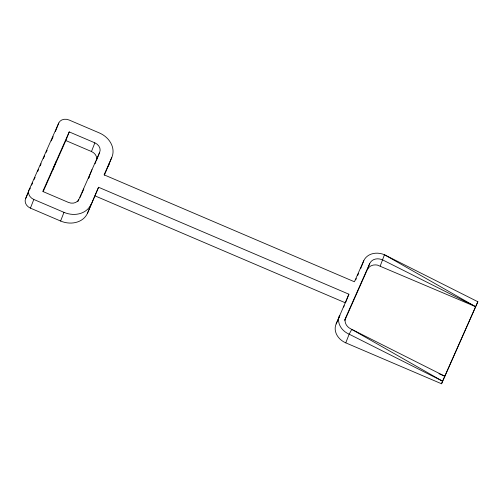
<?xml version="1.0" encoding="UTF-8"?>
<svg xmlns="http://www.w3.org/2000/svg" width="503" height="503" viewBox="0 0 503 503"><rect width="100%" height="100%" fill="white"/><g stroke="black" fill="none" stroke-linecap="round" stroke-linejoin="round"><path stroke-width="0.75" d="M344.939 320.065L367.309 269.683L368.668 267.596A9.827 8.111 21.4 0 1 377.382 265.081L475.643 306.704L382.632 259.888L379.765 259.014A9.827 8.111 21.4 0 0 371.044 261.529L369.686 263.616L345.737 317.544L345.102 319.946A9.827 8.111 21.4 0 0 349.164 327.918L442.571 381.173L441.552 383.776L345.768 342.851A16.48 13.6 21.4 0 1 336.136 323.951L348.893 294.205L98.563 187.261L87.465 213.278A21.422 17.674 21.4 0 1 60.593 221.024L30.419 208.129A8.237 6.797 21.4 0 1 25.609 198.679L29.004 190.015L58.763 122.99A8.237 6.797 21.4 0 1 69.1 120.01L99.273 132.899A21.422 17.674 21.4 0 1 111.792 157.477L104.385 175.17M55.368 131.66L58.763 122.99M30.419 208.129L33.82 199.465A8.237 6.797 21.4 0 1 29.004 190.015M52.608 170.347L56.003 161.677M43.164 191.618L65.83 140.563L69.232 131.899L94.86 142.846A8.237 6.797 21.4 0 1 99.669 152.296L96.557 160.243M60.593 221.024L63.988 212.354A21.422 17.674 21.4 0 0 90.861 204.608M96.488 160.413A8.237 6.797 21.4 0 0 91.458 151.516L94.86 142.846M77.896 201.596L99.669 152.296M91.967 169.656L88.566 178.32L89.182 176.937M87.465 213.278L98.563 187.261M348.893 294.205L345.492 302.875L95.168 195.931M360.657 268.646L363.77 260.705A16.48 13.6 21.4 0 1 384.443 254.744L477.85 301.737L441.552 383.776M344.681 320.241L345.737 317.544M367.309 269.683L369.686 263.616M345.768 342.851L349.164 334.187L351.767 329.383L444.784 376.2L439 373.729M380.249 265.955L384.443 254.744L475.643 306.704M25.609 198.679L28.457 192.265M29.721 189.411L30.356 187.984M31.62 185.135L32.569 182.991M34.154 179.426L35.103 177.289M37.637 171.586L38.586 169.448M40.171 165.883L41.12 163.745M43.34 158.753L44.604 155.899M46.188 152.334L47.137 150.196M51.249 140.928L53.155 136.646M69.232 131.899L42.78 191.461L68.408 202.407A8.237 6.797 21.4 0 0 78.745 199.427M80.065 197.465L81.329 194.63M81.958 193.209L83.844 188.958M95.042 163.745L95.966 161.658M111.792 157.477L104.083 174.83L354.414 281.774L363.77 260.705M336.136 323.951L338.318 319.034M338.947 317.626L339.877 315.519M343.624 307.088L344.247 305.686M355.696 279.907L356.319 278.505M357.564 275.694L358.501 273.588M477.85 301.737L442.571 381.173L349.164 334.187A16.48 13.6 21.4 0 1 339.531 315.28M65.83 140.563L91.458 151.516M33.82 199.465L63.988 212.354M109.346 163.205A21.422 17.674 21.4 0 1 108.397 166.141"/></g></svg>
